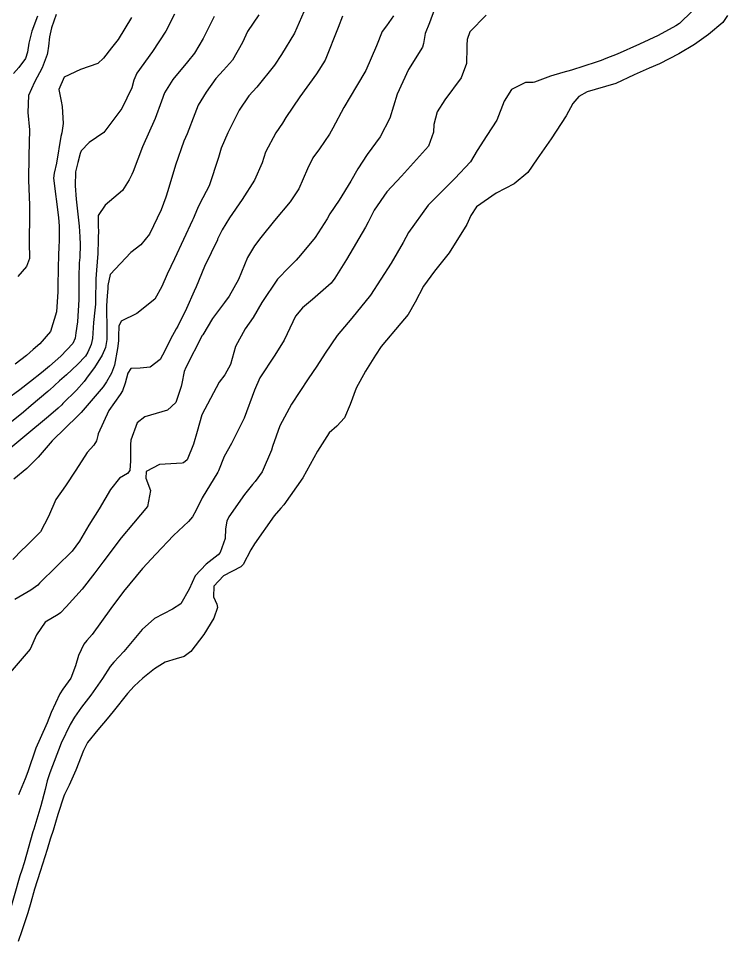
# Model space of a CAD drawing. Header units: feet. Extents: x 1313709 to 1317500, y 405869 to 411659.
# Drawn here: x 1316878.9 to 1317133.1, y 408021.8 to 408352.5 of the extents above; entities that cross this region are included whole.
import ezdxf

# ---------------------------------------------------------------- set-up
doc = ezdxf.new("R2010")
doc.units = ezdxf.units.FT
doc.layers.add('C-TOPO-MAJR', color=32, linetype='CONTINUOUS')

msp = doc.modelspace()

# ---------------------------------------------------------------- linework, layer by layer
at = {"layer": 'C-TOPO-MAJR'}
for points in [[(1316982.01, 408356.77), (1316977.88, 408347.26), (1316973.16, 408339.58), (1316970.68, 408335.8), (1316964.39, 408327.91), (1316961.56, 408324.82), (1316958, 408319.65), (1316954.03, 408311.59), (1316952.79, 408308.77), (1316951.65, 408306), (1316950.67, 408302.73), (1316947.34, 408292.51), (1316944.01, 408286.2), (1316943.12, 408284.48), (1316941.57, 408280.76), (1316941.36, 408280.28), (1316934.87, 408266.35), (1316932.2, 408260.87), (1316930.34, 408256.46), (1316927.83, 408251.88), (1316921.33, 408246.78), (1316915.81, 408244.01), (1316914.94, 408242.29), (1316914.83, 408238.73), (1316914.78, 408237.03), (1316914.43, 408234.32), (1316913.32, 408228.33), (1316912.28, 408225.43), (1316910.52, 408222.28), (1316909.3, 408220.53), (1316901.4, 408211.35), (1316899.76, 408209.68), (1316899.04, 408208.98), (1316896.92, 408206.88), (1316895.79, 408205.86), (1316891.01, 408201.24), (1316886.04, 408195.3), (1316881.94, 408191.26), (1316877.31, 408187.45)], [(1316934.86, 408354.03), (1316931.75, 408347.91), (1316927, 408340.69), (1316921.35, 408332.88), (1316920.34, 408330.37), (1316919.56, 408327.69), (1316915.95, 408320.31), (1316909.53, 408311.61), (1316904.33, 408308.04), (1316901.45, 408305.06), (1316901.02, 408304.1), (1316900.19, 408300.95), (1316899.43, 408297.53), (1316899.22, 408292.56), (1316899.68, 408287.82), (1316900.68, 408278.1), (1316900.95, 408274.3), (1316901.08, 408271.55), (1316900.89, 408266.82), (1316900.71, 408264.91), (1316900.54, 408259.76), (1316900.58, 408251.87), (1316900.06, 408243.78), (1316899.53, 408239.93), (1316899.25, 408237.93), (1316898.45, 408236.03), (1316894.18, 408231.52), (1316890.04, 408227.89), (1316887.23, 408225.57), (1316883.23, 408222.41), (1316879.46, 408219.51), (1316874.52, 408215.87)], [(1317120.38, 408355.13), (1317115.84, 408350.68), (1317114.59, 408349.82), (1317108.17, 408346.45), (1317101.56, 408343.25), (1317093.46, 408339.73), (1317089.51, 408338.13), (1317087.79, 408337.43), (1317085.95, 408336.8), (1317077.12, 408334.03), (1317074.07, 408333.1), (1317069.68, 408331.87), (1317063.9, 408329.69), (1317063.45, 408329.6), (1317060.67, 408329.52), (1317055.7, 408327.11), (1317053.01, 408322.89), (1317050.36, 408316.12), (1317046.85, 408310.61), (1317043.32, 408305.16), (1317040.93, 408301.13), (1317035.34, 408295.13), (1317034.81, 408294.68), (1317025.74, 408285.62), (1317018.74, 408275.78), (1317016.77, 408272.2), (1317012.49, 408264.81), (1317005.06, 408253.43), (1316998.44, 408245.15), (1316993.19, 408238.93), (1316988.84, 408232.54), (1316985.86, 408227.96), (1316982.74, 408223.43), (1316976.79, 408214.36), (1316972.67, 408206.53), (1316970.05, 408199.13), (1316969.65, 408197.81), (1316966.3, 408190.05), (1316963.83, 408186.61), (1316962.82, 408185.51), (1316959.92, 408181.96), (1316954.37, 408173.93), (1316953.58, 408172.39), (1316953.19, 408169.68), (1316953.01, 408166.24), (1316951.23, 408161.18), (1316950.5, 408160.33), (1316946.2, 408156.96), (1316942.29, 408152.78), (1316940.17, 408148.02), (1316937.19, 408142.8), (1316934.14, 408140.83), (1316927.74, 408137.51), (1316923.29, 408133.64), (1316916.77, 408125.66), (1316913.18, 408121.93), (1316911.77, 408120.34), (1316909.1, 408116.08), (1316904.91, 408110.03), (1316901.58, 408105.73), (1316899.04, 408102.17), (1316897.52, 408099.6), (1316894.28, 408092.85), (1316890.14, 408082.26), (1316889.28, 408079.36), (1316888.56, 408076.2), (1316887.02, 408070.4), (1316884.41, 408062.04), (1316884.13, 408061.08), (1316880.96, 408050), (1316880.16, 408047.4), (1316879.5, 408045.28), (1316875.35, 408030.97)], [(1316965.11, 408353.78), (1316961.09, 408347.85), (1316959.22, 408343.92), (1316955.6, 408337.54), (1316952.41, 408333.97), (1316949.73, 408330.97), (1316946.21, 408326.09), (1316943.39, 408321.43), (1316942.11, 408318.32), (1316939.44, 408311.22), (1316938.27, 408308.54), (1316935.22, 408299.97), (1316932.47, 408290.7), (1316931.77, 408288.49), (1316930.09, 408283.97), (1316925.92, 408275.26), (1316922.85, 408271.44), (1316919.21, 408268.64), (1316911.77, 408260.73), (1316910.99, 408256.8), (1316910.93, 408255.77), (1316910.78, 408253.13), (1316910.51, 408249.57), (1316910.46, 408247.04), (1316910.64, 408243.02), (1316910.64, 408237.53), (1316910.14, 408234.58), (1316908.98, 408231.84), (1316906.17, 408227.45), (1316903.94, 408224.44), (1316902.47, 408222.48), (1316899.75, 408219.29), (1316894.89, 408214.52), (1316894.46, 408214.1), (1316893.17, 408212.87), (1316889.66, 408209.85), (1316881.21, 408202.82), (1316875.47, 408198.04)], [(1317028.04, 408355.79), (1317026.25, 408350.91), (1317024.76, 408347.13), (1317024.16, 408343.49), (1317023.8, 408342.21), (1317018.78, 408334.24), (1317014.62, 408325.39), (1317013.33, 408321.08), (1317012.06, 408316.73), (1317008.62, 408310.08), (1317003.94, 408303.77), (1317000.55, 408298.67), (1316998.12, 408294.26), (1316993.84, 408287.45), (1316990.59, 408282.49), (1316989.55, 408280.69), (1316985.29, 408274.04), (1316980.05, 408267.73), (1316978.43, 408265.91), (1316975.96, 408263.42), (1316971.81, 408259.07), (1316966.2, 408250.7), (1316963.09, 408245.42), (1316960.24, 408241.28), (1316956.76, 408235.01), (1316954.9, 408228.51), (1316952.95, 408224.87), (1316950.86, 408222.25), (1316944.69, 408210.48), (1316942.97, 408204.58), (1316941.7, 408199.94), (1316939.39, 408194.4), (1316938.11, 408193.32), (1316937.56, 408193.23), (1316929.48, 408192.7), (1316924.73, 408190.2), (1316924.62, 408187.75), (1316926.31, 408183.4), (1316925.15, 408177.66), (1316920.14, 408171.69), (1316915.79, 408166.41), (1316909.15, 408157.71), (1316906.38, 408153.93), (1316901.77, 408148.02), (1316896.05, 408141.65), (1316894.05, 408139.57), (1316893.19, 408138.97), (1316888.52, 408136.19), (1316885.42, 408131.72), (1316883.13, 408126.55), (1316875.92, 408118.22)], [(1317013.35, 408353.48), (1317010.85, 408349.87), (1317009.34, 408347.79), (1317007.29, 408342.65), (1317003.41, 408333.81), (1317000.11, 408328.22), (1316995.6, 408320.66), (1316991.57, 408313.19), (1316990.44, 408311.07), (1316986.81, 408305.77), (1316984.5, 408302.56), (1316982.55, 408298.6), (1316979.44, 408291.5), (1316976.33, 408286.8), (1316970.71, 408280.1), (1316965.86, 408274.09), (1316963.54, 408271.03), (1316961.08, 408266.82), (1316957.76, 408259.02), (1316954.44, 408253.01), (1316952.77, 408250.76), (1316948.51, 408244.97), (1316945, 408239.19), (1316944.83, 408238.88), (1316938.9, 408227.43), (1316938.34, 408225.99), (1316937.45, 408221.72), (1316937.26, 408220.69), (1316935.36, 408214.96), (1316932.36, 408212.19), (1316924.27, 408209.76), (1316921.45, 408207.68), (1316919.23, 408201.45), (1316919.16, 408199.9), (1316919.12, 408195.68), (1316919.15, 408194.04), (1316918.86, 408190.61), (1316917.98, 408189.5), (1316915.14, 408187.77), (1316911.97, 408183.8), (1316907.83, 408176.87), (1316904.16, 408170.99), (1316900.86, 408165.22), (1316898.19, 408161.62), (1316892.62, 408156.16), (1316886.54, 408150.16), (1316885.87, 408149.48), (1316883.37, 408147.63), (1316877.66, 408144.32)], [(1316892.41, 408353.96), (1316890.84, 408349.18), (1316890.07, 408345.9), (1316889.72, 408342.64), (1316889.37, 408340.2), (1316889.22, 408339.61), (1316887.4, 408334.84), (1316884.64, 408329.66), (1316882.55, 408324.94), (1316882.33, 408318.77), (1316882.89, 408312.65), (1316882.65, 408303.33), (1316882.57, 408294.58), (1316882.94, 408285.66), (1316882.87, 408278.23), (1316882.84, 408276.37), (1316882.79, 408273.52), (1316882.73, 408271.27), (1316882.85, 408267.57), (1316882.85, 408266.54), (1316881.84, 408263.65), (1316878.7, 408260.09)], [(1317133.07, 408353.56), (1317131.38, 408351.06), (1317126.22, 408346.8), (1317121.24, 408343.14), (1317115.62, 408339.81), (1317108.64, 408336.25), (1317104.98, 408334.65), (1317099.59, 408332.28), (1317093.07, 408329.21), (1317085.65, 408327.03), (1317082.72, 408326.18), (1317079.82, 408324.57), (1317077.65, 408322.06), (1317075.26, 408317.66), (1317069.83, 408309.35), (1317064.88, 408302.19), (1317061.52, 408297.35), (1317056.64, 408293.27), (1317050.09, 408289.94), (1317043.1, 408285.03), (1317041.02, 408281.97), (1317039.67, 408278.69), (1317033.35, 408268.54), (1317027.99, 408261.99), (1317024.13, 408256.57), (1317021.08, 408250.81), (1317018.64, 408246.41), (1317016.01, 408243.29), (1317008.9, 408234.97), (1317006.88, 408231.85), (1317003.36, 408226.16), (1316999.92, 408220.11), (1316997.77, 408214.17), (1316995.8, 408209.43), (1316993.05, 408206.47), (1316990.3, 408204.06), (1316986.06, 408197.42), (1316980.85, 408187.93), (1316974.03, 408178.28), (1316973, 408177.09), (1316970.61, 408174.3), (1316963.55, 408164.22), (1316962.26, 408162.12), (1316959.5, 408156.91), (1316958.68, 408156.02), (1316952.46, 408152.76), (1316948.96, 408149.1), (1316948.83, 408145.25), (1316950, 408142.72), (1316950.33, 408141.5), (1316949, 408137.65), (1316945.44, 408131.81), (1316940.67, 408125.68), (1316938.37, 408123.93), (1316935.51, 408123.1), (1316931.57, 408121.9), (1316927.65, 408119.53), (1316923.57, 408116.18), (1316920.46, 408113.33), (1316918.06, 408110.63), (1316912.95, 408104.24), (1316910.7, 408101.52), (1316907.39, 408097.65), (1316903.75, 408093.12), (1316902.21, 408090.27), (1316899.5, 408083.17), (1316897.17, 408077.76), (1316895.46, 408074.52), (1316895.17, 408073.86), (1316893.05, 408067.29), (1316891.33, 408061.57), (1316890.47, 408058.77), (1316890.37, 408058.45), (1316889.26, 408054.72), (1316886.73, 408046.86), (1316884.75, 408040.5), (1316883.39, 408035.76), (1316882.3, 408032.01), (1316880.18, 408025.64), (1316878.9, 408021.78)], [(1317046.59, 408353.68), (1317040.77, 408347.77), (1317039.74, 408345.03), (1317039.63, 408342.99), (1317039.68, 408342.13), (1317039.53, 408336.4), (1317037.59, 408331.25), (1317031.77, 408323.36), (1317029.02, 408319.07), (1317027.83, 408314.56), (1317027.69, 408311.82), (1317025.86, 408306.77), (1317016.17, 408296.05), (1317011.02, 408290.41), (1317006.41, 408283.82), (1317004.24, 408279.56), (1317003.33, 408277.75), (1316996.53, 408266.2), (1316992.36, 408259.43), (1316990.96, 408257.73), (1316984.32, 408251.85), (1316980.7, 408248.79), (1316978.26, 408245.85), (1316975.23, 408239.54), (1316974.21, 408237.24), (1316970.87, 408231.93), (1316965.51, 408223.73), (1316963.52, 408219.31), (1316959.79, 408209.33), (1316955.3, 408200.28), (1316952.69, 408195.61), (1316950.62, 408190.46), (1316950.36, 408189.9), (1316944.74, 408180.72), (1316942.6, 408176.34), (1316941.34, 408173.9), (1316939.88, 408172.27), (1316934.52, 408167.28), (1316928.18, 408160.62), (1316923.39, 408155.46), (1316916.59, 408147.22), (1316912.1, 408141.06), (1316905.37, 408131.74), (1316903.49, 408129.69), (1316902.35, 408128.35), (1316900.43, 408124.31), (1316899.43, 408120.57), (1316897.67, 408116.09), (1316894.9, 408112.21), (1316893.73, 408110.57), (1316890.62, 408103.89), (1316889.18, 408100.18), (1316886.7, 408094.57), (1316885.22, 408091.1), (1316882.26, 408082.57), (1316881.31, 408080.04), (1316878.91, 408074.39)], [(1316949.12, 408353.21), (1316945.19, 408345.34), (1316942.03, 408340.08), (1316939.56, 408336.92), (1316934.29, 408330.7), (1316931.28, 408325.92), (1316930.16, 408322.83), (1316927.92, 408316.7), (1316923.36, 408306.48), (1316920.04, 408297.63), (1316919.6, 408296.65), (1316918.58, 408294.66), (1316916.21, 408290.87), (1316910.06, 408285.58), (1316907.52, 408281.89), (1316907.5, 408277.92), (1316907.64, 408276.31), (1316907.55, 408274.04), (1316907.49, 408273.11), (1316907.34, 408268.29), (1316906.92, 408262.29), (1316906.7, 408259.21), (1316906.58, 408251.33), (1316906.56, 408250.16), (1316906.37, 408248.04), (1316905.86, 408243.6), (1316905.52, 408237.82), (1316905.05, 408235.66), (1316903.86, 408232.99), (1316902.92, 408231.56), (1316900.1, 408228.49), (1316896.12, 408224.87), (1316893.66, 408222.72), (1316890.03, 408219.36), (1316889.88, 408219.22), (1316889.44, 408218.81), (1316883.53, 408213.84), (1316880.71, 408211.5), (1316875.23, 408207.07)], [(1316995.11, 408353.31), (1316993.49, 408349.3), (1316988.84, 408337.55), (1316985.8, 408332.62), (1316979.81, 408324.45), (1316974.79, 408317.04), (1316973.57, 408315.04), (1316971.24, 408311.52), (1316967.54, 408304.61), (1316966.24, 408300.81), (1316963.53, 408294.63), (1316959.1, 408287.67), (1316954.62, 408281.11), (1316951.92, 408276.74), (1316950.3, 408273.4), (1316950.23, 408273.24), (1316948, 408268.59), (1316945.67, 408263.6), (1316942.63, 408256.34), (1316941.97, 408254.84), (1316939.21, 408248.64), (1316936.03, 408242.29), (1316935.52, 408241.31), (1316933.47, 408237.56), (1316931.35, 408233.37), (1316929.77, 408230.28), (1316926.19, 408227.59), (1316922.59, 408227.26), (1316919.26, 408227.13), (1316918.14, 408225.48), (1316917.15, 408221.81), (1316916.22, 408219.04), (1316915.4, 408217.73), (1316911.37, 408212), (1316907.52, 408203.73), (1316907.34, 408203.08), (1316906.87, 408201.19), (1316905.91, 408199.63), (1316903.55, 408196.99), (1316899.53, 408190.64), (1316895.79, 408185.06), (1316892.33, 408180.16), (1316889.75, 408174.03), (1316886.82, 408168.58), (1316881.45, 408163.23), (1316880.23, 408162.13), (1316876.92, 408158.64)], [(1316885.79, 408353.38), (1316883.71, 408347.96), (1316882.66, 408343.69), (1316882.22, 408340.47), (1316881.45, 408338.19), (1316879.09, 408334.93), (1316877.2, 408332.85)], [(1316919.52, 408352.9), (1316914.66, 408345.01), (1316912.3, 408341.96), (1316909.47, 408338.26), (1316907.45, 408336.42), (1316901.23, 408334.18), (1316895.28, 408331.46), (1316893.47, 408327.06), (1316894.26, 408322.82), (1316894.66, 408321.01), (1316895.02, 408314.91), (1316894.44, 408311.57), (1316894.09, 408310.24), (1316892.54, 408300.71), (1316891.69, 408297.03), (1316891.56, 408295.35), (1316893.28, 408281.17), (1316893.53, 408278.04), (1316893.52, 408273.51), (1316893.38, 408269.99), (1316893.32, 408268.43), (1316893.14, 408262.41), (1316893.07, 408257.22), (1316893.04, 408254.56), (1316892.53, 408247.4), (1316890.38, 408240.41), (1316886.61, 408235.97), (1316884.17, 408233.93), (1316881.83, 408231.77), (1316877.79, 408228.65)]]:
    msp.add_lwpolyline(points, dxfattribs=at)

doc.saveas('drawing.dxf')
